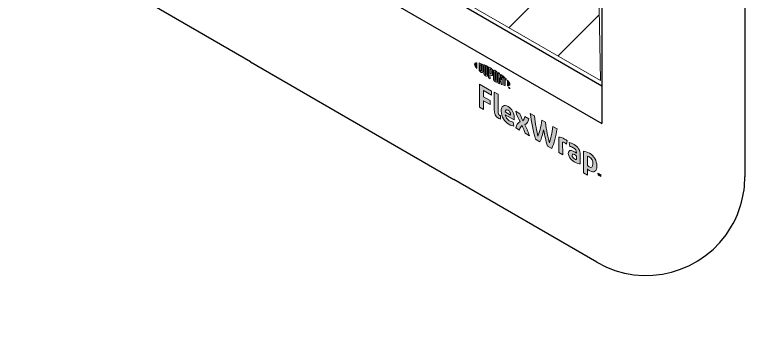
# Model space of a CAD drawing. Extents: x -1328 to 5679, y -4611 to 1603.
# Drawn here: x 1050.5 to 1183.8, y -1588.5 to -1529.8 of the extents above; entities that cross this region are included whole.
import ezdxf

# ---------------------------------------------------------------- set-up
doc = ezdxf.new("R2010")
doc.units = 0
doc.header["$MEASUREMENT"] = 0
for name, color, linetype, lineweight in [('G-ANNO-TTLB', 7, 'Continuous', 0), ('Layer 12', 7, 'Continuous', 0), ('TYVEK', 7, 'Continuous', 0)]:
    doc.layers.add(name, color=color, linetype=linetype, lineweight=lineweight)

# ---------------------------------------------------------------- blocks, each defined once
blk = doc.blocks.new('Block_145')
at = {"layer": 'TYVEK', "true_color": 0x003b71, "transparency": 33554687}
h = blk.add_hatch(color=156, dxfattribs=at)
h.dxf.hatch_style = 2
edge = h.paths.add_edge_path()
edge.add_spline(control_points=[(1135.3, -1546.7), (1135.3, -1546.7), (1135.29, -1542.55), (1135.29, -1542.55), (1135.29, -1542.55), (1137.48, -1543.81), (1137.48, -1543.81), (1137.48, -1543.81), (1137.48, -1544.53), (1137.48, -1544.53), (1137.48, -1544.53), (1136.03, -1543.7), (1136.03, -1543.7), (1136.03, -1543.7), (1136.03, -1544.82), (1136.03, -1544.82), (1136.03, -1544.82), (1137.25, -1545.52), (1137.25, -1545.52), (1137.25, -1545.52), (1137.25, -1546.24), (1137.25, -1546.24), (1137.25, -1546.24), (1136.03, -1545.54), (1136.03, -1545.54), (1136.03, -1545.54), (1136.04, -1547.12), (1136.04, -1547.12), (1136.04, -1547.12), (1135.3, -1546.7), (1135.3, -1546.7)], knot_values=[0, 0, 0, 0, 1, 1, 1, 2, 2, 2, 3, 3, 3, 4, 4, 4, 5, 5, 5, 6, 6, 6, 7, 7, 7, 8, 8, 8, 9, 9, 9, 10, 10, 10, 10], degree=3, periodic=0)
h = blk.add_hatch(color=156, dxfattribs=at)
h.dxf.hatch_style = 2
edge = h.paths.add_edge_path()
edge.add_spline(control_points=[(1138.67, -1547.54), (1138.68, -1547.86), (1138.75, -1548.07), (1138.95, -1548.19), (1139, -1548.22), (1139.06, -1548.24), (1139.1, -1548.26), (1139.1, -1548.26), (1139.15, -1548.93), (1139.15, -1548.93), (1139.06, -1548.9), (1138.9, -1548.83), (1138.8, -1548.77), (1138.21, -1548.43), (1137.97, -1547.85), (1137.97, -1547.14), (1137.97, -1547.14), (1137.96, -1543.99), (1137.96, -1543.99), (1137.96, -1543.99), (1138.67, -1544.34), (1138.67, -1544.34), (1138.67, -1544.34), (1138.67, -1547.54), (1138.67, -1547.54)], knot_values=[0, 0, 0, 0, 1, 1, 1, 2, 2, 2, 3, 3, 3, 4, 4, 4, 5, 5, 5, 6, 6, 6, 7, 7, 7, 8, 8, 8, 8], degree=3, periodic=0)
h = blk.add_hatch(color=156, dxfattribs=at)
h.dxf.hatch_style = 2
edge = h.paths.add_edge_path()
edge.add_spline(control_points=[(1139.99, -1547.59), (1139.99, -1547.59), (1140.96, -1548.15), (1140.96, -1548.15), (1140.96, -1548.15), (1140.96, -1548.08), (1140.96, -1548.08), (1140.96, -1547.75), (1140.81, -1547.42), (1140.52, -1547.25), (1140.23, -1547.08), (1140.03, -1547.21), (1139.99, -1547.59)], knot_values=[0, 0, 0, 0, 1, 1, 1, 2, 2, 2, 3, 3, 3, 4, 4, 4, 4], degree=3, periodic=0)
edge = h.paths.add_edge_path()
edge.add_spline(control_points=[(1141.54, -1550.15), (1141.32, -1550.14), (1140.99, -1550.03), (1140.65, -1549.84), (1139.82, -1549.36), (1139.26, -1548.43), (1139.25, -1547.45), (1139.25, -1546.51), (1139.77, -1546.17), (1140.52, -1546.6), (1141.19, -1546.99), (1141.64, -1547.79), (1141.64, -1548.58), (1141.64, -1548.76), (1141.63, -1548.91), (1141.62, -1549.02), (1141.62, -1549.02), (1140, -1548.09), (1140, -1548.09), (1140.07, -1548.6), (1140.31, -1548.95), (1140.72, -1549.19), (1140.97, -1549.33), (1141.21, -1549.41), (1141.43, -1549.43), (1141.43, -1549.43), (1141.54, -1550.15), (1141.54, -1550.15)], knot_values=[0, 0, 0, 0, 1, 1, 1, 2, 2, 2, 3, 3, 3, 4, 4, 4, 5, 5, 5, 6, 6, 6, 7, 7, 7, 8, 8, 8, 9, 9, 9, 9], degree=3, periodic=0)
h = blk.add_hatch(color=156, dxfattribs=at)
h.dxf.hatch_style = 2
edge = h.paths.add_edge_path()
edge.add_spline(control_points=[(1142.69, -1549.35), (1142.34, -1548.72), (1142.07, -1548.15), (1141.91, -1547.47), (1141.91, -1547.47), (1142.67, -1547.91), (1142.67, -1547.91), (1142.74, -1548.21), (1142.97, -1548.74), (1143.19, -1549.21), (1143.38, -1548.99), (1143.54, -1548.74), (1143.58, -1548.43), (1143.58, -1548.43), (1144.3, -1548.84), (1144.3, -1548.84), (1144.17, -1549.38), (1143.94, -1549.68), (1143.56, -1549.92), (1143.93, -1550.61), (1144.18, -1551.17), (1144.39, -1551.91), (1144.39, -1551.91), (1143.63, -1551.48), (1143.63, -1551.48), (1143.52, -1551.08), (1143.26, -1550.49), (1143.05, -1550.04), (1142.85, -1550.26), (1142.67, -1550.5), (1142.6, -1550.88), (1142.6, -1550.88), (1141.91, -1550.49), (1141.91, -1550.49), (1142.04, -1549.95), (1142.28, -1549.61), (1142.69, -1549.35)], knot_values=[0, 0, 0, 0, 1, 1, 1, 2, 2, 2, 3, 3, 3, 4, 4, 4, 5, 5, 5, 6, 6, 6, 7, 7, 7, 8, 8, 8, 9, 9, 9, 10, 10, 10, 11, 11, 11, 12, 12, 12, 12], degree=3, periodic=0)
h = blk.add_hatch(color=156, dxfattribs=at)
h.dxf.hatch_style = 2
edge = h.paths.add_edge_path()
edge.add_spline(control_points=[(1148.69, -1550.24), (1148.69, -1550.24), (1149.44, -1550.67), (1149.44, -1550.67), (1149.24, -1551.94), (1148.91, -1553.37), (1148.48, -1554.26), (1148.48, -1554.26), (1147.67, -1553.8), (1147.67, -1553.8), (1147.42, -1552.91), (1147.19, -1551.91), (1147, -1550.83), (1146.8, -1551.69), (1146.59, -1552.44), (1146.33, -1553.03), (1146.33, -1553.03), (1145.53, -1552.57), (1145.53, -1552.57), (1145.11, -1551.19), (1144.74, -1549.36), (1144.55, -1547.87), (1144.55, -1547.87), (1145.3, -1548.3), (1145.3, -1548.3), (1145.46, -1549.64), (1145.75, -1551.2), (1145.96, -1552.02), (1146.18, -1551.45), (1146.52, -1550.29), (1146.67, -1549.08), (1146.67, -1549.08), (1147.32, -1549.46), (1147.32, -1549.46), (1147.48, -1550.84), (1147.82, -1552.39), (1148.04, -1553.21), (1148.25, -1552.64), (1148.54, -1551.4), (1148.69, -1550.24)], knot_values=[0, 0, 0, 0, 1, 1, 1, 2, 2, 2, 3, 3, 3, 4, 4, 4, 5, 5, 5, 6, 6, 6, 7, 7, 7, 8, 8, 8, 9, 9, 9, 10, 10, 10, 11, 11, 11, 12, 12, 12, 13, 13, 13, 13], degree=3, periodic=0)
h = blk.add_hatch(color=156, dxfattribs=at)
h.dxf.hatch_style = 2
edge = h.paths.add_edge_path()
edge.add_spline(control_points=[(1150.83, -1552.52), (1151.01, -1552.63), (1151.19, -1552.75), (1151.29, -1552.84), (1151.29, -1552.84), (1151.19, -1553.45), (1151.19, -1553.45), (1151.1, -1553.36), (1150.99, -1553.29), (1150.89, -1553.23), (1150.7, -1553.12), (1150.57, -1553.09), (1150.46, -1553.08), (1150.46, -1553.08), (1150.47, -1555.4), (1150.47, -1555.4), (1150.47, -1555.4), (1149.76, -1554.99), (1149.76, -1554.99), (1149.76, -1554.99), (1149.75, -1552.16), (1149.75, -1552.16), (1150.03, -1552.16), (1150.46, -1552.31), (1150.83, -1552.52)], knot_values=[0, 0, 0, 0, 1, 1, 1, 2, 2, 2, 3, 3, 3, 4, 4, 4, 5, 5, 5, 6, 6, 6, 7, 7, 7, 8, 8, 8, 8], degree=3, periodic=0)
h = blk.add_hatch(color=156, dxfattribs=at)
h.dxf.hatch_style = 2
edge = h.paths.add_edge_path()
edge.add_spline(control_points=[(1152.98, -1556.25), (1152.98, -1556.25), (1152.98, -1555.62), (1152.98, -1555.62), (1152.86, -1555.52), (1152.74, -1555.43), (1152.62, -1555.36), (1152.38, -1555.23), (1152.2, -1555.23), (1152.2, -1555.5), (1152.2, -1555.75), (1152.35, -1555.97), (1152.62, -1556.13), (1152.78, -1556.22), (1152.91, -1556.25), (1152.98, -1556.25)], knot_values=[0, 0, 0, 0, 1, 1, 1, 2, 2, 2, 3, 3, 3, 4, 4, 4, 5, 5, 5, 5], degree=3, periodic=0)
edge = h.paths.add_edge_path()
edge.add_spline(control_points=[(1152.55, -1556.67), (1151.85, -1556.27), (1151.5, -1555.67), (1151.5, -1555.14), (1151.49, -1554.55), (1151.91, -1554.45), (1152.52, -1554.79), (1152.67, -1554.88), (1152.85, -1555.01), (1152.98, -1555.1), (1152.98, -1555.1), (1152.98, -1554.96), (1152.98, -1554.96), (1152.98, -1554.6), (1152.8, -1554.33), (1152.46, -1554.13), (1152.23, -1554), (1151.99, -1553.9), (1151.78, -1553.88), (1151.78, -1553.88), (1151.65, -1553.17), (1151.65, -1553.17), (1151.87, -1553.19), (1152.22, -1553.32), (1152.54, -1553.5), (1153.29, -1553.93), (1153.67, -1554.61), (1153.67, -1555.41), (1153.67, -1555.41), (1153.67, -1557.05), (1153.67, -1557.05), (1153.46, -1557.06), (1153.07, -1556.97), (1152.55, -1556.67)], knot_values=[0, 0, 0, 0, 1, 1, 1, 2, 2, 2, 3, 3, 3, 4, 4, 4, 5, 5, 5, 6, 6, 6, 7, 7, 7, 8, 8, 8, 9, 9, 9, 10, 10, 10, 11, 11, 11, 11], degree=3, periodic=0)
h = blk.add_hatch(color=156, dxfattribs=at)
h.dxf.hatch_style = 2
edge = h.paths.add_edge_path()
edge.add_spline(control_points=[(1155.32, -1557.58), (1155.77, -1557.84), (1155.98, -1557.64), (1155.98, -1557.04), (1155.98, -1556.5), (1155.78, -1556.04), (1155.31, -1555.77), (1155.19, -1555.69), (1155.09, -1555.67), (1154.99, -1555.66), (1154.99, -1555.66), (1154.99, -1557.31), (1154.99, -1557.31), (1155.09, -1557.42), (1155.17, -1557.5), (1155.32, -1557.58)], knot_values=[0, 0, 0, 0, 1, 1, 1, 2, 2, 2, 3, 3, 3, 4, 4, 4, 5, 5, 5, 5], degree=3, periodic=0)
edge = h.paths.add_edge_path()
edge.add_spline(control_points=[(1155.42, -1558.31), (1155.24, -1558.2), (1155.12, -1558.11), (1154.99, -1557.98), (1154.99, -1557.98), (1154.99, -1559.11), (1154.99, -1559.11), (1154.99, -1559.11), (1154.29, -1558.7), (1154.29, -1558.7), (1154.29, -1558.7), (1154.28, -1554.76), (1154.28, -1554.76), (1154.57, -1554.77), (1154.98, -1554.91), (1155.35, -1555.11), (1156.19, -1555.6), (1156.69, -1556.48), (1156.7, -1557.42), (1156.7, -1558.39), (1156.22, -1558.77), (1155.42, -1558.31)], knot_values=[0, 0, 0, 0, 1, 1, 1, 2, 2, 2, 3, 3, 3, 4, 4, 4, 5, 5, 5, 6, 6, 6, 7, 7, 7, 7], degree=3, periodic=0)
h = blk.add_hatch(color=156, dxfattribs=at)
h.dxf.hatch_style = 2
edge = h.paths.add_edge_path()
edge.add_spline(control_points=[(1157.2, -1558.91), (1157.23, -1559), (1157.25, -1559.06), (1157.29, -1559.14), (1157.32, -1559.1), (1157.34, -1559.06), (1157.36, -1559), (1157.36, -1559), (1157.44, -1559.04), (1157.44, -1559.04), (1157.44, -1559.04), (1157.44, -1559.35), (1157.44, -1559.35), (1157.44, -1559.35), (1157.37, -1559.31), (1157.37, -1559.31), (1157.37, -1559.31), (1157.37, -1559.17), (1157.37, -1559.17), (1157.37, -1559.17), (1157.38, -1559.13), (1157.38, -1559.13), (1157.36, -1559.16), (1157.33, -1559.19), (1157.31, -1559.22), (1157.31, -1559.22), (1157.26, -1559.19), (1157.26, -1559.19), (1157.24, -1559.14), (1157.21, -1559.08), (1157.19, -1559.02), (1157.19, -1559.02), (1157.19, -1559.07), (1157.19, -1559.07), (1157.19, -1559.07), (1157.2, -1559.21), (1157.2, -1559.21), (1157.2, -1559.21), (1157.13, -1559.17), (1157.13, -1559.17), (1157.13, -1559.17), (1157.13, -1558.87), (1157.13, -1558.87), (1157.13, -1558.87), (1157.2, -1558.91), (1157.2, -1558.91)], knot_values=[0, 0, 0, 0, 1, 1, 1, 2, 2, 2, 3, 3, 3, 4, 4, 4, 5, 5, 5, 6, 6, 6, 7, 7, 7, 8, 8, 8, 9, 9, 9, 10, 10, 10, 11, 11, 11, 12, 12, 12, 13, 13, 13, 14, 14, 14, 15, 15, 15, 15], degree=3, periodic=0)
edge = h.paths.add_edge_path()
edge.add_spline(control_points=[(1156.96, -1558.84), (1156.96, -1558.84), (1156.89, -1558.8), (1156.89, -1558.8), (1156.89, -1558.8), (1156.89, -1558.73), (1156.89, -1558.73), (1156.89, -1558.73), (1157.1, -1558.85), (1157.1, -1558.85), (1157.1, -1558.85), (1157.1, -1558.92), (1157.1, -1558.92), (1157.1, -1558.92), (1157.03, -1558.88), (1157.03, -1558.88), (1157.03, -1558.88), (1157.03, -1559.12), (1157.03, -1559.12), (1157.03, -1559.12), (1156.96, -1559.08), (1156.96, -1559.08), (1156.96, -1559.08), (1156.96, -1558.84), (1156.96, -1558.84)], knot_values=[0, 0, 0, 0, 1, 1, 1, 2, 2, 2, 3, 3, 3, 4, 4, 4, 5, 5, 5, 6, 6, 6, 7, 7, 7, 8, 8, 8, 8], degree=3, periodic=0)
at = {"layer": 'TYVEK'}
for points, knots in [([(1135.3, -1546.7), (1135.3, -1546.7), (1135.29, -1542.55), (1135.29, -1542.55), (1135.29, -1542.55), (1137.48, -1543.81), (1137.48, -1543.81), (1137.48, -1543.81), (1137.48, -1544.53), (1137.48, -1544.53), (1137.48, -1544.53), (1136.03, -1543.7), (1136.03, -1543.7), (1136.03, -1543.7), (1136.03, -1544.82), (1136.03, -1544.82), (1136.03, -1544.82), (1137.25, -1545.52), (1137.25, -1545.52), (1137.25, -1545.52), (1137.25, -1546.24), (1137.25, -1546.24), (1137.25, -1546.24), (1136.03, -1545.54), (1136.03, -1545.54), (1136.03, -1545.54), (1136.04, -1547.12), (1136.04, -1547.12), (1136.04, -1547.12), (1135.3, -1546.7), (1135.3, -1546.7)], [0, 0, 0, 0, 1, 1, 1, 2, 2, 2, 3, 3, 3, 4, 4, 4, 5, 5, 5, 6, 6, 6, 7, 7, 7, 8, 8, 8, 9, 9, 9, 10, 10, 10, 10]), ([(1138.67, -1547.54), (1138.68, -1547.86), (1138.75, -1548.07), (1138.95, -1548.19), (1139, -1548.22), (1139.06, -1548.24), (1139.1, -1548.26), (1139.1, -1548.26), (1139.15, -1548.93), (1139.15, -1548.93), (1139.06, -1548.9), (1138.9, -1548.83), (1138.8, -1548.77), (1138.21, -1548.43), (1137.97, -1547.85), (1137.97, -1547.14), (1137.97, -1547.14), (1137.96, -1543.99), (1137.96, -1543.99), (1137.96, -1543.99), (1138.67, -1544.34), (1138.67, -1544.34), (1138.67, -1544.34), (1138.67, -1547.54), (1138.67, -1547.54)], [0, 0, 0, 0, 1, 1, 1, 2, 2, 2, 3, 3, 3, 4, 4, 4, 5, 5, 5, 6, 6, 6, 7, 7, 7, 8, 8, 8, 8]), ([(1141.54, -1550.15), (1141.32, -1550.14), (1140.99, -1550.03), (1140.65, -1549.84), (1139.82, -1549.36), (1139.26, -1548.43), (1139.25, -1547.45), (1139.25, -1546.51), (1139.77, -1546.17), (1140.52, -1546.6), (1141.19, -1546.99), (1141.64, -1547.79), (1141.64, -1548.58), (1141.64, -1548.76), (1141.63, -1548.91), (1141.62, -1549.02), (1141.62, -1549.02), (1140, -1548.09), (1140, -1548.09), (1140.07, -1548.6), (1140.31, -1548.95), (1140.72, -1549.19), (1140.97, -1549.33), (1141.21, -1549.41), (1141.43, -1549.43), (1141.43, -1549.43), (1141.54, -1550.15), (1141.54, -1550.15)], [0, 0, 0, 0, 1, 1, 1, 2, 2, 2, 3, 3, 3, 4, 4, 4, 5, 5, 5, 6, 6, 6, 7, 7, 7, 8, 8, 8, 9, 9, 9, 9]), ([(1139.99, -1547.59), (1139.99, -1547.59), (1140.96, -1548.15), (1140.96, -1548.15), (1140.96, -1548.15), (1140.96, -1548.08), (1140.96, -1548.08), (1140.96, -1547.75), (1140.81, -1547.42), (1140.52, -1547.25), (1140.23, -1547.08), (1140.03, -1547.21), (1139.99, -1547.59)], [0, 0, 0, 0, 1, 1, 1, 2, 2, 2, 3, 3, 3, 4, 4, 4, 4]), ([(1142.69, -1549.35), (1142.34, -1548.72), (1142.07, -1548.15), (1141.91, -1547.47), (1141.91, -1547.47), (1142.67, -1547.91), (1142.67, -1547.91), (1142.74, -1548.21), (1142.97, -1548.74), (1143.19, -1549.21), (1143.38, -1548.99), (1143.54, -1548.74), (1143.58, -1548.43), (1143.58, -1548.43), (1144.3, -1548.84), (1144.3, -1548.84), (1144.17, -1549.38), (1143.94, -1549.68), (1143.56, -1549.92), (1143.93, -1550.61), (1144.18, -1551.17), (1144.39, -1551.91), (1144.39, -1551.91), (1143.63, -1551.48), (1143.63, -1551.48), (1143.52, -1551.08), (1143.26, -1550.49), (1143.05, -1550.04), (1142.85, -1550.26), (1142.67, -1550.5), (1142.6, -1550.88), (1142.6, -1550.88), (1141.91, -1550.49), (1141.91, -1550.49), (1142.04, -1549.95), (1142.28, -1549.61), (1142.69, -1549.35)], [0, 0, 0, 0, 1, 1, 1, 2, 2, 2, 3, 3, 3, 4, 4, 4, 5, 5, 5, 6, 6, 6, 7, 7, 7, 8, 8, 8, 9, 9, 9, 10, 10, 10, 11, 11, 11, 12, 12, 12, 12]), ([(1148.69, -1550.24), (1148.69, -1550.24), (1149.44, -1550.67), (1149.44, -1550.67), (1149.24, -1551.94), (1148.91, -1553.37), (1148.48, -1554.26), (1148.48, -1554.26), (1147.67, -1553.8), (1147.67, -1553.8), (1147.42, -1552.91), (1147.19, -1551.91), (1147, -1550.83), (1146.8, -1551.69), (1146.59, -1552.44), (1146.33, -1553.03), (1146.33, -1553.03), (1145.53, -1552.57), (1145.53, -1552.57), (1145.11, -1551.19), (1144.74, -1549.36), (1144.55, -1547.87), (1144.55, -1547.87), (1145.3, -1548.3), (1145.3, -1548.3), (1145.46, -1549.64), (1145.75, -1551.2), (1145.96, -1552.02), (1146.18, -1551.45), (1146.52, -1550.29), (1146.67, -1549.08), (1146.67, -1549.08), (1147.32, -1549.46), (1147.32, -1549.46), (1147.48, -1550.84), (1147.82, -1552.39), (1148.04, -1553.21), (1148.25, -1552.64), (1148.54, -1551.4), (1148.69, -1550.24)], [0, 0, 0, 0, 1, 1, 1, 2, 2, 2, 3, 3, 3, 4, 4, 4, 5, 5, 5, 6, 6, 6, 7, 7, 7, 8, 8, 8, 9, 9, 9, 10, 10, 10, 11, 11, 11, 12, 12, 12, 13, 13, 13, 13]), ([(1150.83, -1552.52), (1151.01, -1552.63), (1151.19, -1552.75), (1151.29, -1552.84), (1151.29, -1552.84), (1151.19, -1553.45), (1151.19, -1553.45), (1151.1, -1553.36), (1150.99, -1553.29), (1150.89, -1553.23), (1150.7, -1553.12), (1150.57, -1553.09), (1150.46, -1553.08), (1150.46, -1553.08), (1150.47, -1555.4), (1150.47, -1555.4), (1150.47, -1555.4), (1149.76, -1554.99), (1149.76, -1554.99), (1149.76, -1554.99), (1149.75, -1552.16), (1149.75, -1552.16), (1150.03, -1552.16), (1150.46, -1552.31), (1150.83, -1552.52)], [0, 0, 0, 0, 1, 1, 1, 2, 2, 2, 3, 3, 3, 4, 4, 4, 5, 5, 5, 6, 6, 6, 7, 7, 7, 8, 8, 8, 8]), ([(1152.55, -1556.67), (1151.85, -1556.27), (1151.5, -1555.67), (1151.5, -1555.14), (1151.49, -1554.55), (1151.91, -1554.45), (1152.52, -1554.79), (1152.67, -1554.88), (1152.85, -1555.01), (1152.98, -1555.1), (1152.98, -1555.1), (1152.98, -1554.96), (1152.98, -1554.96), (1152.98, -1554.6), (1152.8, -1554.33), (1152.46, -1554.13), (1152.23, -1554), (1151.99, -1553.9), (1151.78, -1553.88), (1151.78, -1553.88), (1151.65, -1553.17), (1151.65, -1553.17), (1151.87, -1553.19), (1152.22, -1553.32), (1152.54, -1553.5), (1153.29, -1553.93), (1153.67, -1554.61), (1153.67, -1555.41), (1153.67, -1555.41), (1153.67, -1557.05), (1153.67, -1557.05), (1153.46, -1557.06), (1153.07, -1556.97), (1152.55, -1556.67)], [0, 0, 0, 0, 1, 1, 1, 2, 2, 2, 3, 3, 3, 4, 4, 4, 5, 5, 5, 6, 6, 6, 7, 7, 7, 8, 8, 8, 9, 9, 9, 10, 10, 10, 11, 11, 11, 11]), ([(1152.98, -1556.25), (1152.98, -1556.25), (1152.98, -1555.62), (1152.98, -1555.62), (1152.86, -1555.52), (1152.74, -1555.43), (1152.62, -1555.36), (1152.38, -1555.23), (1152.2, -1555.23), (1152.2, -1555.5), (1152.2, -1555.75), (1152.35, -1555.97), (1152.62, -1556.13), (1152.78, -1556.22), (1152.91, -1556.25), (1152.98, -1556.25)], [0, 0, 0, 0, 1, 1, 1, 2, 2, 2, 3, 3, 3, 4, 4, 4, 5, 5, 5, 5]), ([(1155.42, -1558.31), (1155.24, -1558.2), (1155.12, -1558.11), (1154.99, -1557.98), (1154.99, -1557.98), (1154.99, -1559.11), (1154.99, -1559.11), (1154.99, -1559.11), (1154.29, -1558.7), (1154.29, -1558.7), (1154.29, -1558.7), (1154.28, -1554.76), (1154.28, -1554.76), (1154.57, -1554.77), (1154.98, -1554.91), (1155.35, -1555.11), (1156.19, -1555.6), (1156.69, -1556.48), (1156.7, -1557.42), (1156.7, -1558.39), (1156.22, -1558.77), (1155.42, -1558.31)], [0, 0, 0, 0, 1, 1, 1, 2, 2, 2, 3, 3, 3, 4, 4, 4, 5, 5, 5, 6, 6, 6, 7, 7, 7, 7]), ([(1155.32, -1557.58), (1155.77, -1557.84), (1155.98, -1557.64), (1155.98, -1557.04), (1155.98, -1556.5), (1155.78, -1556.04), (1155.31, -1555.77), (1155.19, -1555.69), (1155.09, -1555.67), (1154.99, -1555.66), (1154.99, -1555.66), (1154.99, -1557.31), (1154.99, -1557.31), (1155.09, -1557.42), (1155.17, -1557.5), (1155.32, -1557.58)], [0, 0, 0, 0, 1, 1, 1, 2, 2, 2, 3, 3, 3, 4, 4, 4, 5, 5, 5, 5]), ([(1156.96, -1558.84), (1156.96, -1558.84), (1156.89, -1558.8), (1156.89, -1558.8), (1156.89, -1558.8), (1156.89, -1558.73), (1156.89, -1558.73), (1156.89, -1558.73), (1157.1, -1558.85), (1157.1, -1558.85), (1157.1, -1558.85), (1157.1, -1558.92), (1157.1, -1558.92), (1157.1, -1558.92), (1157.03, -1558.88), (1157.03, -1558.88), (1157.03, -1558.88), (1157.03, -1559.12), (1157.03, -1559.12), (1157.03, -1559.12), (1156.96, -1559.08), (1156.96, -1559.08), (1156.96, -1559.08), (1156.96, -1558.84), (1156.96, -1558.84)], [0, 0, 0, 0, 1, 1, 1, 2, 2, 2, 3, 3, 3, 4, 4, 4, 5, 5, 5, 6, 6, 6, 7, 7, 7, 8, 8, 8, 8]), ([(1157.2, -1558.91), (1157.23, -1559), (1157.25, -1559.06), (1157.29, -1559.14), (1157.32, -1559.1), (1157.34, -1559.06), (1157.36, -1559), (1157.36, -1559), (1157.44, -1559.04), (1157.44, -1559.04), (1157.44, -1559.04), (1157.44, -1559.35), (1157.44, -1559.35), (1157.44, -1559.35), (1157.37, -1559.31), (1157.37, -1559.31), (1157.37, -1559.31), (1157.37, -1559.17), (1157.37, -1559.17), (1157.37, -1559.17), (1157.38, -1559.13), (1157.38, -1559.13), (1157.36, -1559.16), (1157.33, -1559.19), (1157.31, -1559.22), (1157.31, -1559.22), (1157.26, -1559.19), (1157.26, -1559.19), (1157.24, -1559.14), (1157.21, -1559.08), (1157.19, -1559.02), (1157.19, -1559.02), (1157.19, -1559.07), (1157.19, -1559.07), (1157.19, -1559.07), (1157.2, -1559.21), (1157.2, -1559.21), (1157.2, -1559.21), (1157.13, -1559.17), (1157.13, -1559.17), (1157.13, -1559.17), (1157.13, -1558.87), (1157.13, -1558.87), (1157.13, -1558.87), (1157.2, -1558.91), (1157.2, -1558.91)], [0, 0, 0, 0, 1, 1, 1, 2, 2, 2, 3, 3, 3, 4, 4, 4, 5, 5, 5, 6, 6, 6, 7, 7, 7, 8, 8, 8, 9, 9, 9, 10, 10, 10, 11, 11, 11, 12, 12, 12, 13, 13, 13, 14, 14, 14, 15, 15, 15, 15])]:
    blk.add_open_spline(points, degree=3, knots=knots, dxfattribs=at)
blk = doc.blocks.new('Block_146')
at = {"layer": 'TYVEK', "true_color": 0x003b71, "transparency": 33554687}
h = blk.add_hatch(color=156, dxfattribs=at)
h.dxf.hatch_style = 2
edge = h.paths.add_edge_path()
edge.add_spline(control_points=[(1134.39, -1538.88), (1134.39, -1539.07), (1134.55, -1539.34), (1134.83, -1539.65), (1134.83, -1539.65), (1134.83, -1538.61), (1134.83, -1538.61), (1134.55, -1538.6), (1134.39, -1538.69), (1134.39, -1538.88)], knot_values=[0, 0, 0, 0, 1, 1, 1, 2, 2, 2, 3, 3, 3, 3], degree=3, periodic=0)
h = blk.add_hatch(color=156, dxfattribs=at)
h.dxf.hatch_style = 2
edge = h.paths.add_edge_path()
edge.add_spline(control_points=[(1135.67, -1540.04), (1135.67, -1540.12), (1135.63, -1540.12), (1135.58, -1540.09), (1135.54, -1540.07), (1135.48, -1540.02), (1135.43, -1539.97), (1135.43, -1539.97), (1135.43, -1538.98), (1135.43, -1538.98), (1135.48, -1538.99), (1135.54, -1539.01), (1135.58, -1539.03), (1135.63, -1539.06), (1135.67, -1539.11), (1135.67, -1539.19), (1135.67, -1539.19), (1135.67, -1540.04), (1135.67, -1540.04)], knot_values=[0, 0, 0, 0, 1, 1, 1, 2, 2, 2, 3, 3, 3, 4, 4, 4, 5, 5, 5, 6, 6, 6, 6], degree=3, periodic=0)
edge = h.paths.add_edge_path()
edge.add_spline(control_points=[(1135.61, -1538.79), (1135.53, -1538.75), (1135.42, -1538.71), (1135.21, -1538.66), (1135.21, -1538.66), (1135.22, -1540.04), (1135.22, -1540.04), (1135.4, -1540.21), (1135.53, -1540.32), (1135.61, -1540.37), (1135.79, -1540.47), (1135.89, -1540.4), (1135.89, -1540.2), (1135.89, -1540.2), (1135.89, -1539.28), (1135.89, -1539.28), (1135.89, -1539.08), (1135.79, -1538.9), (1135.61, -1538.79)], knot_values=[0, 0, 0, 0, 1, 1, 1, 2, 2, 2, 3, 3, 3, 4, 4, 4, 5, 5, 5, 6, 6, 6, 6], degree=3, periodic=0)
h = blk.add_hatch(color=156, dxfattribs=at)
h.dxf.hatch_style = 2
edge = h.paths.add_edge_path()
edge.add_spline(control_points=[(1136.52, -1540.69), (1136.52, -1540.77), (1136.5, -1540.8), (1136.41, -1540.74), (1136.33, -1540.68), (1136.3, -1540.63), (1136.3, -1540.53), (1136.3, -1540.53), (1136.3, -1539.03), (1136.3, -1539.03), (1136.24, -1539.01), (1136.12, -1538.95), (1136.06, -1538.93), (1136.06, -1538.93), (1136.07, -1540.45), (1136.07, -1540.45), (1136.07, -1540.69), (1136.17, -1540.84), (1136.41, -1541.01), (1136.63, -1541.17), (1136.77, -1541.12), (1136.77, -1540.85), (1136.77, -1540.85), (1136.76, -1539.25), (1136.76, -1539.25), (1136.72, -1539.22), (1136.57, -1539.15), (1136.52, -1539.13), (1136.52, -1539.13), (1136.52, -1540.69), (1136.52, -1540.69)], knot_values=[0, 0, 0, 0, 1, 1, 1, 2, 2, 2, 3, 3, 3, 4, 4, 4, 5, 5, 5, 6, 6, 6, 7, 7, 7, 8, 8, 8, 9, 9, 9, 10, 10, 10, 10], degree=3, periodic=0)
h = blk.add_hatch(color=156, dxfattribs=at)
h.dxf.hatch_style = 2
edge = h.paths.add_edge_path()
edge.add_spline(control_points=[(1137.42, -1540.54), (1137.42, -1540.63), (1137.39, -1540.66), (1137.29, -1540.6), (1137.29, -1540.6), (1137.2, -1540.55), (1137.2, -1540.55), (1137.2, -1540.55), (1137.2, -1539.75), (1137.2, -1539.75), (1137.24, -1539.77), (1137.26, -1539.79), (1137.28, -1539.8), (1137.39, -1539.86), (1137.41, -1539.92), (1137.41, -1540.01), (1137.41, -1540.01), (1137.42, -1540.54), (1137.42, -1540.54)], knot_values=[0, 0, 0, 0, 1, 1, 1, 2, 2, 2, 3, 3, 3, 4, 4, 4, 5, 5, 5, 6, 6, 6, 6], degree=3, periodic=0)
edge = h.paths.add_edge_path()
edge.add_spline(control_points=[(1137.3, -1539.52), (1137.25, -1539.5), (1137.1, -1539.42), (1136.96, -1539.34), (1136.96, -1539.34), (1136.96, -1541.36), (1136.96, -1541.36), (1137.01, -1541.39), (1137.14, -1541.47), (1137.21, -1541.52), (1137.21, -1541.52), (1137.2, -1540.83), (1137.2, -1540.83), (1137.2, -1540.83), (1137.3, -1540.89), (1137.3, -1540.89), (1137.56, -1541.03), (1137.66, -1540.96), (1137.66, -1540.71), (1137.66, -1540.71), (1137.66, -1540.11), (1137.66, -1540.11), (1137.66, -1539.86), (1137.54, -1539.67), (1137.3, -1539.52)], knot_values=[0, 0, 0, 0, 1, 1, 1, 2, 2, 2, 3, 3, 3, 4, 4, 4, 5, 5, 5, 6, 6, 6, 7, 7, 7, 8, 8, 8, 8], degree=3, periodic=0)
h = blk.add_hatch(color=156, dxfattribs=at)
h.dxf.hatch_style = 2
edge = h.paths.add_edge_path()
edge.add_spline(control_points=[(1138.3, -1541.75), (1138.3, -1541.83), (1138.27, -1541.86), (1138.19, -1541.81), (1138.1, -1541.76), (1138.07, -1541.7), (1138.07, -1541.62), (1138.07, -1541.62), (1138.07, -1540.36), (1138.07, -1540.36), (1138.07, -1540.28), (1138.09, -1540.25), (1138.18, -1540.3), (1138.27, -1540.36), (1138.29, -1540.41), (1138.29, -1540.49), (1138.29, -1540.49), (1138.3, -1541.75), (1138.3, -1541.75)], knot_values=[0, 0, 0, 0, 1, 1, 1, 2, 2, 2, 3, 3, 3, 4, 4, 4, 5, 5, 5, 6, 6, 6, 6], degree=3, periodic=0)
edge = h.paths.add_edge_path()
edge.add_spline(control_points=[(1138.18, -1540.02), (1137.95, -1539.88), (1137.82, -1539.92), (1137.82, -1540.18), (1137.82, -1540.18), (1137.82, -1541.5), (1137.82, -1541.5), (1137.82, -1541.78), (1137.95, -1541.97), (1138.19, -1542.09), (1138.42, -1542.22), (1138.54, -1542.19), (1138.54, -1541.89), (1138.54, -1541.89), (1138.54, -1540.63), (1138.54, -1540.63), (1138.54, -1540.34), (1138.43, -1540.18), (1138.18, -1540.02)], knot_values=[0, 0, 0, 0, 1, 1, 1, 2, 2, 2, 3, 3, 3, 4, 4, 4, 5, 5, 5, 6, 6, 6, 6], degree=3, periodic=0)
h = blk.add_hatch(color=156, dxfattribs=at)
h.dxf.hatch_style = 2
edge = h.paths.add_edge_path()
edge.add_spline(control_points=[(1139.23, -1541.74), (1139.23, -1541.74), (1138.95, -1540.56), (1138.95, -1540.56), (1138.88, -1540.51), (1138.79, -1540.44), (1138.72, -1540.4), (1138.72, -1540.4), (1138.72, -1542.33), (1138.72, -1542.33), (1138.77, -1542.36), (1138.89, -1542.41), (1138.96, -1542.44), (1138.96, -1542.44), (1138.94, -1541.29), (1138.94, -1541.29), (1138.94, -1541.29), (1139.23, -1542.55), (1139.23, -1542.55), (1139.29, -1542.57), (1139.38, -1542.61), (1139.44, -1542.63), (1139.44, -1542.63), (1139.43, -1540.92), (1139.43, -1540.92), (1139.37, -1540.88), (1139.26, -1540.79), (1139.21, -1540.75), (1139.21, -1540.75), (1139.23, -1541.74), (1139.23, -1541.74)], knot_values=[0, 0, 0, 0, 1, 1, 1, 2, 2, 2, 3, 3, 3, 4, 4, 4, 5, 5, 5, 6, 6, 6, 7, 7, 7, 8, 8, 8, 9, 9, 9, 10, 10, 10, 10], degree=3, periodic=0)
h = blk.add_hatch(color=156, dxfattribs=at)
h.dxf.hatch_style = 2
edge = h.paths.add_edge_path()
edge.add_spline(control_points=[(1139.56, -1541.29), (1139.62, -1541.34), (1139.68, -1541.39), (1139.73, -1541.44), (1139.73, -1541.44), (1139.74, -1542.72), (1139.74, -1542.72), (1139.79, -1542.74), (1139.89, -1542.77), (1139.96, -1542.78), (1139.96, -1542.78), (1139.96, -1541.62), (1139.96, -1541.62), (1140.02, -1541.68), (1140.08, -1541.73), (1140.13, -1541.78), (1140.13, -1541.78), (1140.13, -1541.53), (1140.13, -1541.53), (1139.96, -1541.37), (1139.77, -1541.2), (1139.55, -1541.02), (1139.55, -1541.02), (1139.56, -1541.29), (1139.56, -1541.29)], knot_values=[0, 0, 0, 0, 1, 1, 1, 2, 2, 2, 3, 3, 3, 4, 4, 4, 5, 5, 5, 6, 6, 6, 7, 7, 7, 8, 8, 8, 8], degree=3, periodic=0)
h = blk.add_hatch(color=156, dxfattribs=at)
h.dxf.hatch_style = 2
edge = h.paths.add_edge_path()
edge.add_spline(control_points=[(1140.84, -1542.58), (1140.84, -1542.77), (1140.68, -1542.86), (1140.4, -1542.85), (1140.4, -1542.85), (1140.4, -1541.81), (1140.4, -1541.81), (1140.68, -1542.12), (1140.84, -1542.39), (1140.84, -1542.58)], knot_values=[0, 0, 0, 0, 1, 1, 1, 2, 2, 2, 3, 3, 3, 3], degree=3, periodic=0)
h = blk.add_hatch(color=156, dxfattribs=at)
h.dxf.hatch_style = 2
edge = h.paths.add_edge_path()
edge.add_spline(control_points=[(1140.71, -1543.13), (1140.71, -1543.13), (1140.74, -1543.15), (1140.74, -1543.15), (1140.74, -1543.15), (1140.78, -1543.24), (1140.78, -1543.24), (1140.78, -1543.24), (1140.82, -1543.19), (1140.82, -1543.19), (1140.82, -1543.19), (1140.84, -1543.21), (1140.84, -1543.21), (1140.84, -1543.21), (1140.84, -1543.36), (1140.84, -1543.36), (1140.84, -1543.36), (1140.82, -1543.34), (1140.82, -1543.34), (1140.82, -1543.34), (1140.82, -1543.23), (1140.82, -1543.23), (1140.82, -1543.23), (1140.78, -1543.28), (1140.78, -1543.28), (1140.78, -1543.28), (1140.78, -1543.28), (1140.78, -1543.28), (1140.78, -1543.28), (1140.74, -1543.19), (1140.74, -1543.19), (1140.74, -1543.19), (1140.74, -1543.29), (1140.74, -1543.29), (1140.74, -1543.29), (1140.71, -1543.28), (1140.71, -1543.28), (1140.71, -1543.28), (1140.71, -1543.13), (1140.71, -1543.13)], knot_values=[0, 0, 0, 0, 1, 1, 1, 2, 2, 2, 3, 3, 3, 4, 4, 4, 5, 5, 5, 6, 6, 6, 7, 7, 7, 8, 8, 8, 9, 9, 9, 10, 10, 10, 11, 11, 11, 12, 12, 12, 13, 13, 13, 13], degree=3, periodic=0)
edge = h.paths.add_edge_path()
edge.add_spline(control_points=[(1140.62, -1543.1), (1140.62, -1543.1), (1140.58, -1543.08), (1140.58, -1543.08), (1140.58, -1543.08), (1140.58, -1543.05), (1140.58, -1543.05), (1140.58, -1543.05), (1140.68, -1543.11), (1140.68, -1543.11), (1140.68, -1543.11), (1140.68, -1543.14), (1140.68, -1543.14), (1140.68, -1543.14), (1140.64, -1543.12), (1140.64, -1543.12), (1140.64, -1543.12), (1140.64, -1543.24), (1140.64, -1543.24), (1140.64, -1543.24), (1140.62, -1543.23), (1140.62, -1543.23), (1140.62, -1543.23), (1140.62, -1543.1), (1140.62, -1543.1)], knot_values=[0, 0, 0, 0, 1, 1, 1, 2, 2, 2, 3, 3, 3, 4, 4, 4, 5, 5, 5, 6, 6, 6, 7, 7, 7, 8, 8, 8, 8], degree=3, periodic=0)
at = {"layer": 'TYVEK'}
for points, knots in [([(1134.39, -1538.88), (1134.39, -1539.07), (1134.55, -1539.34), (1134.83, -1539.65), (1134.83, -1539.65), (1134.83, -1538.61), (1134.83, -1538.61), (1134.55, -1538.6), (1134.39, -1538.69), (1134.39, -1538.88)], [0, 0, 0, 0, 1, 1, 1, 2, 2, 2, 3, 3, 3, 3]), ([(1135.61, -1538.79), (1135.53, -1538.75), (1135.42, -1538.71), (1135.21, -1538.66), (1135.21, -1538.66), (1135.22, -1540.04), (1135.22, -1540.04), (1135.4, -1540.21), (1135.53, -1540.32), (1135.61, -1540.37), (1135.79, -1540.47), (1135.89, -1540.4), (1135.89, -1540.2), (1135.89, -1540.2), (1135.89, -1539.28), (1135.89, -1539.28), (1135.89, -1539.08), (1135.79, -1538.9), (1135.61, -1538.79)], [0, 0, 0, 0, 1, 1, 1, 2, 2, 2, 3, 3, 3, 4, 4, 4, 5, 5, 5, 6, 6, 6, 6]), ([(1135.67, -1540.04), (1135.67, -1540.12), (1135.63, -1540.12), (1135.58, -1540.09), (1135.54, -1540.07), (1135.48, -1540.02), (1135.43, -1539.97), (1135.43, -1539.97), (1135.43, -1538.98), (1135.43, -1538.98), (1135.48, -1538.99), (1135.54, -1539.01), (1135.58, -1539.03), (1135.63, -1539.06), (1135.67, -1539.11), (1135.67, -1539.19), (1135.67, -1539.19), (1135.67, -1540.04), (1135.67, -1540.04)], [0, 0, 0, 0, 1, 1, 1, 2, 2, 2, 3, 3, 3, 4, 4, 4, 5, 5, 5, 6, 6, 6, 6]), ([(1136.52, -1540.69), (1136.52, -1540.77), (1136.5, -1540.8), (1136.41, -1540.74), (1136.33, -1540.68), (1136.3, -1540.63), (1136.3, -1540.53), (1136.3, -1540.53), (1136.3, -1539.03), (1136.3, -1539.03), (1136.24, -1539.01), (1136.12, -1538.95), (1136.06, -1538.93), (1136.06, -1538.93), (1136.07, -1540.45), (1136.07, -1540.45), (1136.07, -1540.69), (1136.17, -1540.84), (1136.41, -1541.01), (1136.63, -1541.17), (1136.77, -1541.12), (1136.77, -1540.85), (1136.77, -1540.85), (1136.76, -1539.25), (1136.76, -1539.25), (1136.72, -1539.22), (1136.57, -1539.15), (1136.52, -1539.13), (1136.52, -1539.13), (1136.52, -1540.69), (1136.52, -1540.69)], [0, 0, 0, 0, 1, 1, 1, 2, 2, 2, 3, 3, 3, 4, 4, 4, 5, 5, 5, 6, 6, 6, 7, 7, 7, 8, 8, 8, 9, 9, 9, 10, 10, 10, 10]), ([(1137.3, -1539.52), (1137.25, -1539.5), (1137.1, -1539.42), (1136.96, -1539.34), (1136.96, -1539.34), (1136.96, -1541.36), (1136.96, -1541.36), (1137.01, -1541.39), (1137.14, -1541.47), (1137.21, -1541.52), (1137.21, -1541.52), (1137.2, -1540.83), (1137.2, -1540.83), (1137.2, -1540.83), (1137.3, -1540.89), (1137.3, -1540.89), (1137.56, -1541.03), (1137.66, -1540.96), (1137.66, -1540.71), (1137.66, -1540.71), (1137.66, -1540.11), (1137.66, -1540.11), (1137.66, -1539.86), (1137.54, -1539.67), (1137.3, -1539.52)], [0, 0, 0, 0, 1, 1, 1, 2, 2, 2, 3, 3, 3, 4, 4, 4, 5, 5, 5, 6, 6, 6, 7, 7, 7, 8, 8, 8, 8]), ([(1137.42, -1540.54), (1137.42, -1540.63), (1137.39, -1540.66), (1137.29, -1540.6), (1137.29, -1540.6), (1137.2, -1540.55), (1137.2, -1540.55), (1137.2, -1540.55), (1137.2, -1539.75), (1137.2, -1539.75), (1137.24, -1539.77), (1137.26, -1539.79), (1137.28, -1539.8), (1137.39, -1539.86), (1137.41, -1539.92), (1137.41, -1540.01), (1137.41, -1540.01), (1137.42, -1540.54), (1137.42, -1540.54)], [0, 0, 0, 0, 1, 1, 1, 2, 2, 2, 3, 3, 3, 4, 4, 4, 5, 5, 5, 6, 6, 6, 6]), ([(1138.18, -1540.02), (1137.95, -1539.88), (1137.82, -1539.92), (1137.82, -1540.18), (1137.82, -1540.18), (1137.82, -1541.5), (1137.82, -1541.5), (1137.82, -1541.78), (1137.95, -1541.97), (1138.19, -1542.09), (1138.42, -1542.22), (1138.54, -1542.19), (1138.54, -1541.89), (1138.54, -1541.89), (1138.54, -1540.63), (1138.54, -1540.63), (1138.54, -1540.34), (1138.43, -1540.18), (1138.18, -1540.02)], [0, 0, 0, 0, 1, 1, 1, 2, 2, 2, 3, 3, 3, 4, 4, 4, 5, 5, 5, 6, 6, 6, 6]), ([(1138.3, -1541.75), (1138.3, -1541.83), (1138.27, -1541.86), (1138.19, -1541.81), (1138.1, -1541.76), (1138.07, -1541.7), (1138.07, -1541.62), (1138.07, -1541.62), (1138.07, -1540.36), (1138.07, -1540.36), (1138.07, -1540.28), (1138.09, -1540.25), (1138.18, -1540.3), (1138.27, -1540.36), (1138.29, -1540.41), (1138.29, -1540.49), (1138.29, -1540.49), (1138.3, -1541.75), (1138.3, -1541.75)], [0, 0, 0, 0, 1, 1, 1, 2, 2, 2, 3, 3, 3, 4, 4, 4, 5, 5, 5, 6, 6, 6, 6]), ([(1139.23, -1541.74), (1139.23, -1541.74), (1138.95, -1540.56), (1138.95, -1540.56), (1138.88, -1540.51), (1138.79, -1540.44), (1138.72, -1540.4), (1138.72, -1540.4), (1138.72, -1542.33), (1138.72, -1542.33), (1138.77, -1542.36), (1138.89, -1542.41), (1138.96, -1542.44), (1138.96, -1542.44), (1138.94, -1541.29), (1138.94, -1541.29), (1138.94, -1541.29), (1139.23, -1542.55), (1139.23, -1542.55), (1139.29, -1542.57), (1139.38, -1542.61), (1139.44, -1542.63), (1139.44, -1542.63), (1139.43, -1540.92), (1139.43, -1540.92), (1139.37, -1540.88), (1139.26, -1540.79), (1139.21, -1540.75), (1139.21, -1540.75), (1139.23, -1541.74), (1139.23, -1541.74)], [0, 0, 0, 0, 1, 1, 1, 2, 2, 2, 3, 3, 3, 4, 4, 4, 5, 5, 5, 6, 6, 6, 7, 7, 7, 8, 8, 8, 9, 9, 9, 10, 10, 10, 10]), ([(1139.56, -1541.29), (1139.62, -1541.34), (1139.68, -1541.39), (1139.73, -1541.44), (1139.73, -1541.44), (1139.74, -1542.72), (1139.74, -1542.72), (1139.79, -1542.74), (1139.89, -1542.77), (1139.96, -1542.78), (1139.96, -1542.78), (1139.96, -1541.62), (1139.96, -1541.62), (1140.02, -1541.68), (1140.08, -1541.73), (1140.13, -1541.78), (1140.13, -1541.78), (1140.13, -1541.53), (1140.13, -1541.53), (1139.96, -1541.37), (1139.77, -1541.2), (1139.55, -1541.02), (1139.55, -1541.02), (1139.56, -1541.29), (1139.56, -1541.29)], [0, 0, 0, 0, 1, 1, 1, 2, 2, 2, 3, 3, 3, 4, 4, 4, 5, 5, 5, 6, 6, 6, 7, 7, 7, 8, 8, 8, 8]), ([(1140.84, -1542.58), (1140.84, -1542.77), (1140.68, -1542.86), (1140.4, -1542.85), (1140.4, -1542.85), (1140.4, -1541.81), (1140.4, -1541.81), (1140.68, -1542.12), (1140.84, -1542.39), (1140.84, -1542.58)], [0, 0, 0, 0, 1, 1, 1, 2, 2, 2, 3, 3, 3, 3]), ([(1140.62, -1543.1), (1140.62, -1543.1), (1140.58, -1543.08), (1140.58, -1543.08), (1140.58, -1543.08), (1140.58, -1543.05), (1140.58, -1543.05), (1140.58, -1543.05), (1140.68, -1543.11), (1140.68, -1543.11), (1140.68, -1543.11), (1140.68, -1543.14), (1140.68, -1543.14), (1140.68, -1543.14), (1140.64, -1543.12), (1140.64, -1543.12), (1140.64, -1543.12), (1140.64, -1543.24), (1140.64, -1543.24), (1140.64, -1543.24), (1140.62, -1543.23), (1140.62, -1543.23), (1140.62, -1543.23), (1140.62, -1543.1), (1140.62, -1543.1)], [0, 0, 0, 0, 1, 1, 1, 2, 2, 2, 3, 3, 3, 4, 4, 4, 5, 5, 5, 6, 6, 6, 7, 7, 7, 8, 8, 8, 8]), ([(1140.71, -1543.13), (1140.71, -1543.13), (1140.74, -1543.15), (1140.74, -1543.15), (1140.74, -1543.15), (1140.78, -1543.24), (1140.78, -1543.24), (1140.78, -1543.24), (1140.82, -1543.19), (1140.82, -1543.19), (1140.82, -1543.19), (1140.84, -1543.21), (1140.84, -1543.21), (1140.84, -1543.21), (1140.84, -1543.36), (1140.84, -1543.36), (1140.84, -1543.36), (1140.82, -1543.34), (1140.82, -1543.34), (1140.82, -1543.34), (1140.82, -1543.23), (1140.82, -1543.23), (1140.82, -1543.23), (1140.78, -1543.28), (1140.78, -1543.28), (1140.78, -1543.28), (1140.78, -1543.28), (1140.78, -1543.28), (1140.78, -1543.28), (1140.74, -1543.19), (1140.74, -1543.19), (1140.74, -1543.19), (1140.74, -1543.29), (1140.74, -1543.29), (1140.74, -1543.29), (1140.71, -1543.28), (1140.71, -1543.28), (1140.71, -1543.28), (1140.71, -1543.13), (1140.71, -1543.13)], [0, 0, 0, 0, 1, 1, 1, 2, 2, 2, 3, 3, 3, 4, 4, 4, 5, 5, 5, 6, 6, 6, 7, 7, 7, 8, 8, 8, 9, 9, 9, 10, 10, 10, 11, 11, 11, 12, 12, 12, 13, 13, 13, 13])]:
    blk.add_open_spline(points, degree=3, knots=knots, dxfattribs=at)
blk = doc.blocks.new('Block_144')
at = {"layer": 'TYVEK'}
for name in ['Block_146', 'Block_145']:
    blk.add_blockref(name, (0, 0), dxfattribs=at)

msp = doc.modelspace()

# ---------------------------------------------------------------- hatches: boundary and pattern name
at = {"layer": 'G-ANNO-TTLB', "true_color": 0xff00ff, "transparency": 33554687}
h = msp.add_hatch(color=6, dxfattribs=at)
edge = h.paths.add_edge_path()
edge.add_spline(control_points=[(1601.48, -3473.69), (1601.48, -3473.69), (-1328.04, -3473.69), (-1328.04, -3473.69), (-1328.04, -3473.69), (-1328.04, -1016.69), (-1328.04, -1016.69), (-1328.04, -1016.69), (1601.48, -1016.69), (1601.48, -1016.69), (1601.48, -1016.69), (1601.48, -3473.69), (1601.48, -3473.69)], knot_values=[0, 0, 0, 0, 1, 1, 1, 2, 2, 2, 3, 3, 3, 4, 4, 4, 4], degree=3, periodic=0)
edge = h.paths.add_edge_path()
edge.add_spline(control_points=[(-1319.04, -1025.69), (-1319.04, -1025.69), (-1319.04, -3464.69), (-1319.04, -3464.69), (-1319.04, -3464.69), (1592.48, -3464.69), (1592.48, -3464.69), (1592.48, -3464.69), (1592.48, -1025.69), (1592.48, -1025.69), (1592.48, -1025.69), (-1319.04, -1025.69), (-1319.04, -1025.69)], knot_values=[0, 0, 0, 0, 1, 1, 1, 2, 2, 2, 3, 3, 3, 4, 4, 4, 4], degree=3, periodic=0)
edge.add_line((-1319.04, -1025.69), (-1319.04, -1025.69))
at = {"layer": 'Layer 12', "true_color": 0x000000, "transparency": 33554687}
h = msp.add_hatch(dxfattribs=at)
h.set_pattern_fill('_U', color=18, scale=10, angle=45, style=2, pattern_type=0)
h.set_pattern_definition([(45, (0, 0), (-7.071067, 7.07107), [])])
h.paths.add_polyline_path([(1157.13, -1528.68), (1157.35, -1541.86), (1081.48, -1498.1), (1092.92, -1491.57)])

# ---------------------------------------------------------------- linework, layer by layer
at = {"layer": 'G-ANNO-TTLB'}
for points in [[(1601.48, -3473.69), (1601.48, -3473.69), (-1328.04, -3473.69), (-1328.04, -3473.69), (-1328.04, -3473.69), (-1328.04, -1016.69), (-1328.04, -1016.69), (-1328.04, -1016.69), (1601.48, -1016.69), (1601.48, -1016.69), (1601.48, -1016.69), (1601.48, -3473.69), (1601.48, -3473.69)], [(-1319.04, -1025.69), (-1319.04, -1025.69), (-1319.04, -3464.69), (-1319.04, -3464.69), (-1319.04, -3464.69), (1592.48, -3464.69), (1592.48, -3464.69), (1592.48, -3464.69), (1592.48, -1025.69), (1592.48, -1025.69), (1592.48, -1025.69), (-1319.04, -1025.69), (-1319.04, -1025.69)]]:
    msp.add_open_spline(points, degree=3, knots=[0, 0, 0, 0, 1, 1, 1, 2, 2, 2, 3, 3, 3, 4, 4, 4, 4], dxfattribs=at)
at = {"layer": 'Layer 12'}
msp.add_lwpolyline([(1157.13, -1528.68), (1157.35, -1541.86), (1081.48, -1498.1), (1092.92, -1491.57)], close=True, dxfattribs=at)
at = {"layer": 'TYVEK', "color": 4, "lineweight": 25, "true_color": 0x00ffff}
for p, q in [((1157.65, -1549.54), (1157.65, -1378.75)), ((1080.93, -1498.45), (1157.6, -1542.8)), ((1093.49, -1538.42), (1061.55, -1519.94)), ((1183.71, -1525.97), (1183.71, -1559.4)), ((1118.41, -1527.04), (1157.6, -1549.71)), ((1093.49, -1538.42), (1130.63, -1559.9)), ((1157.59, -1547.76), (1157.6, -1549.71)), ((1156.69, -1574.98), (1130.63, -1559.9))]:
    msp.add_line(p, q, dxfattribs=at)
msp.add_open_spline([(1156.69, -1574.98), (1165.3, -1579.96), (1176.31, -1577.02), (1181.29, -1568.41), (1182.88, -1565.67), (1183.71, -1562.56), (1183.71, -1559.4)], degree=3, knots=[0, 0, 0, 0, 1, 1, 1, 2, 2, 2, 2], dxfattribs=at)

# ---------------------------------------------------------------- block references
at = {"layer": 'TYVEK'}
msp.add_blockref('Block_144', (0, 0), dxfattribs=at)

doc.saveas('drawing.dxf')
